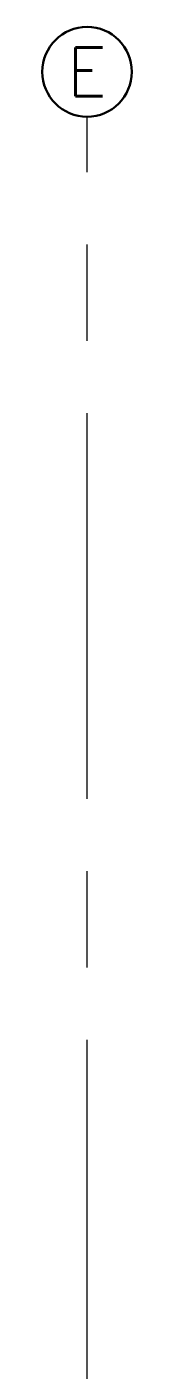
# Model space of a CAD drawing. Header units: inches. Extents: x 841 to 14369, y -4365 to -3225.
# Drawn here: x 5686.4 to 5708.6, y -3557.4 to -3225.7 of the extents above; entities that cross this region are included whole.
import ezdxf
from ezdxf.enums import TextEntityAlignment as Align
from ezdxf.xclip import XClip

# ---------------------------------------------------------------- set-up
doc = ezdxf.new("R2010")
doc.units = ezdxf.units.IN
doc.header["$MEASUREMENT"] = 0
doc.header["$XCLIPFRAME"] = 0
doc.linetypes.add('NBK_CenterX2', pattern=[1.083333, 0.666667, -0.125, 0.166667, -0.125])
doc.layers.add('!Gridline', color=112, linetype='NBK_CenterX2', lineweight=5)
doc.layers.add('!Gridline @ 1', color=112, linetype='NBK_CenterX2', lineweight=5)
doc.styles.add('Arial Narrow Bold', font='')
doc.styles.add('Romans', font='romans.shx', dxfattribs={"width": 0.8})
doc.styles.get('Arial Narrow Bold').set_extended_font_data('Arial Narrow', bold=True)

# ---------------------------------------------------------------- blocks, each defined once
blk = doc.blocks.new('SYM_Gridline')
at = {"linetype": 'Continuous', "lineweight": 30}
blk.add_circle((0, 0), 0.25, dxfattribs=at)
at = {"style": 'Arial Narrow Bold'}
blk.add_attdef('GRIDLINE', text='', height=0.2, dxfattribs=at).set_placement((0, 0), align=Align.MIDDLE_CENTER)
blk = doc.blocks.new('GRID_ELEV EAST_E')
at = {"layer": '!Gridline'}
blk.add_line((1.6301, -3.0856, 0.1581), (1.6301, 12.211, -9.4452), dxfattribs=at)
at = {"layer": '!Gridline @ 1'}
ref = blk.add_blockref('SYM_Gridline', (1.6301, 12.2888, -9.4452), dxfattribs=dict(at, xscale=0.310534764094, yscale=0.310534764094, zscale=0.310534764094))
ref.add_attrib('GRIDLINE', 'E', dxfattribs={"layer": '0', "height": 0.0843, "style": 'Romans'}).set_placement((1.6301, 12.2888, -0.0962), align=Align.MIDDLE_CENTER)

msp = doc.modelspace()

# ---------------------------------------------------------------- block references
ref = msp.add_blockref('GRID_ELEV EAST_E', (5464.64, -4992.32), dxfattribs=dict(xscale=142.857142857143, yscale=142.857142857143, zscale=142.857142857143))
XClip(ref).set_block_clipping_path([(-32.9321670538, 5.6154180436), (60.0743516113, 14.8345927078)])

doc.saveas('drawing.dxf')
